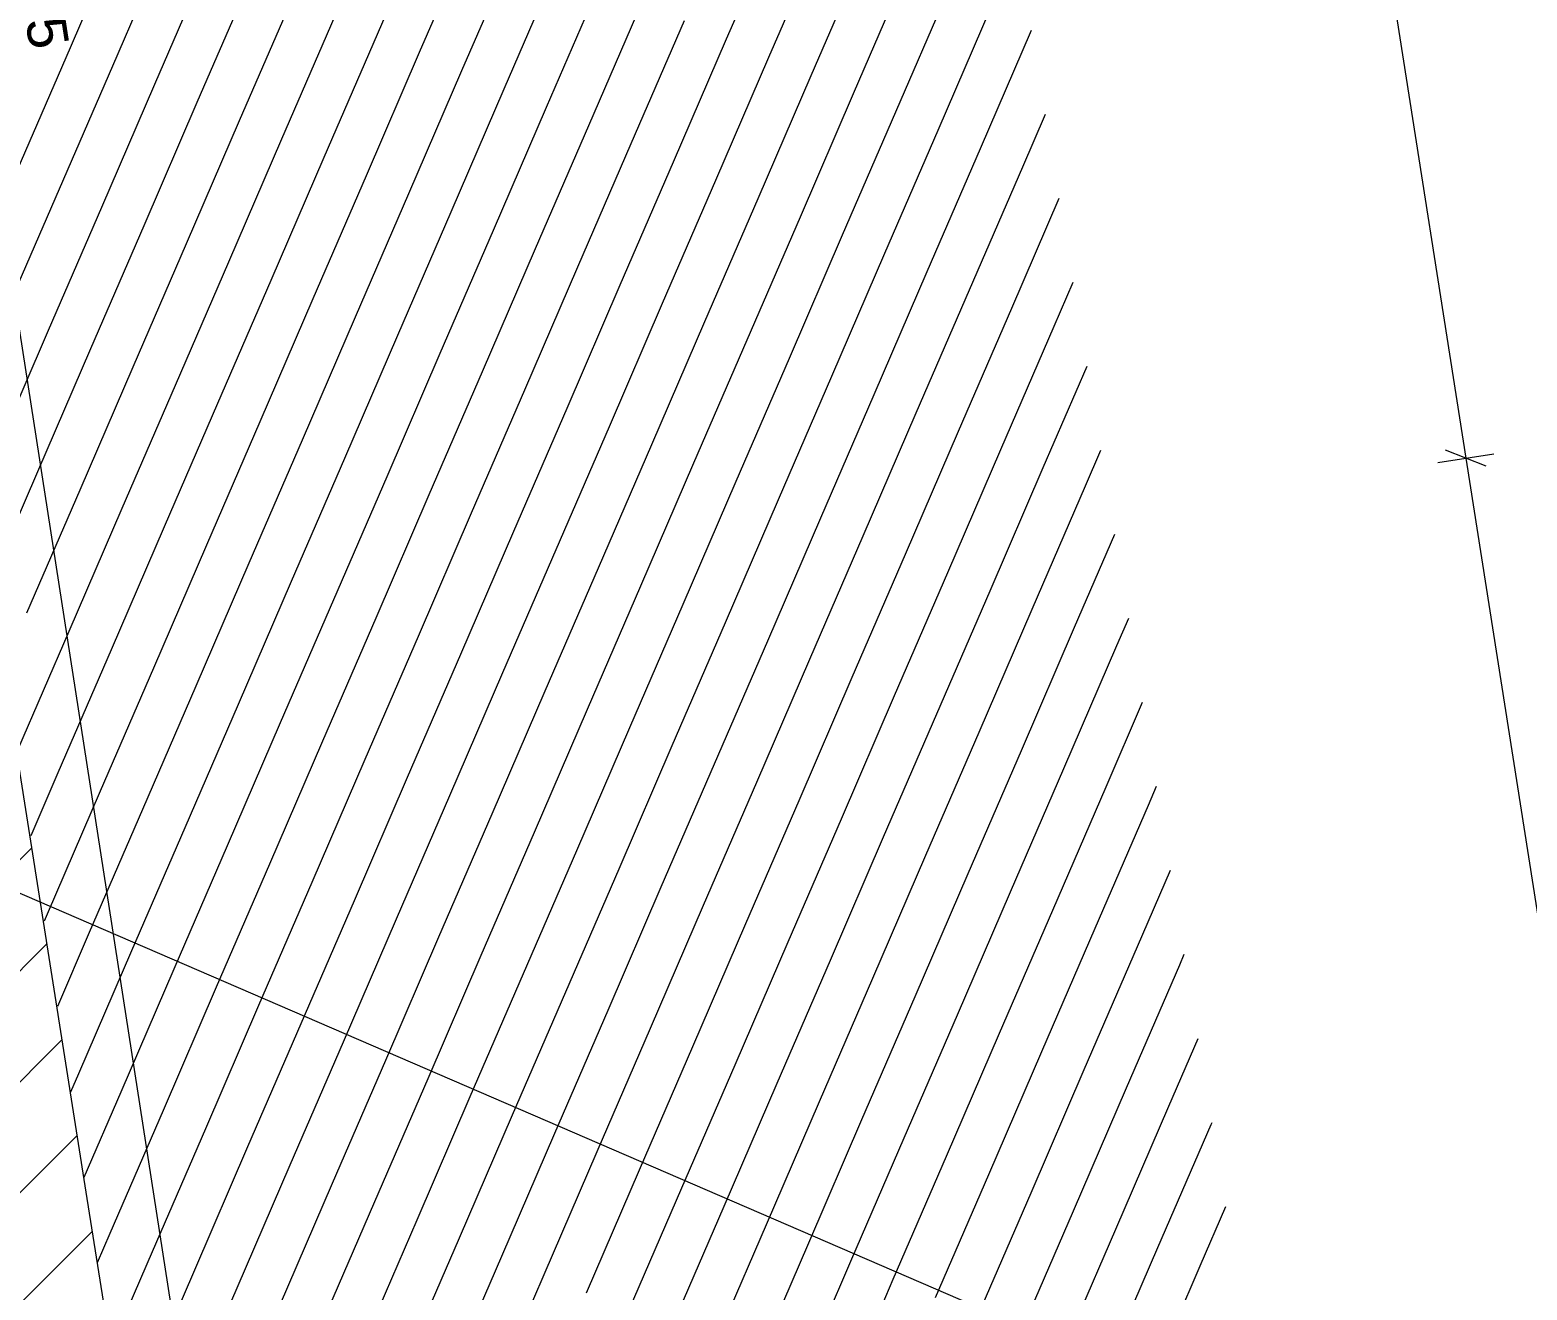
# Model space of a CAD drawing. Header units: millimetres. Extents: x 11801750 to 12566104, y 354831409 to 356234587.
# Drawn here: x 12555799 to 12558279, y 356218234 to 356220321 of the extents above; entities that cross this region are included whole.
import ezdxf
from ezdxf.enums import TextEntityAlignment as Align

# ---------------------------------------------------------------- set-up
doc = ezdxf.new("R2010")
doc.units = ezdxf.units.MM
doc.header["$MEASUREMENT"] = 0
doc.linetypes.add('Dot & Dashed', pattern=[6702.78, 3527.78, -1763.89, 0, -1411.11])
for name, color, linetype in [('New_010 Aussenwände', 7, 'Continuous'), ('New_110 Bemassungen Ausführung', 7, 'Continuous'), ('New_290 Raster _ Achsen', 7, 'Continuous')]:
    doc.layers.add(name, color=color, linetype=linetype)
for name, color, linetype, lineweight in [('New_010 Aussenwände_Pen_No__1', 7, 'Continuous', 13), ('New_010 Aussenwände_Pen_No__96', 8, 'Continuous', 13), ('New_110 Bemassungen Ausführung_Pen_No__1', 7, 'Continuous', 13), ('New_255 Plangrafiken_Pen_No__39', 8, 'Continuous', 13), ('New_290 Raster _ Achsen_Pen_No__108', 7, 'Continuous', 13)]:
    doc.layers.add(name, color=color, linetype=linetype, lineweight=lineweight)
doc.styles.add('GENERATED_STYLE_1', font='arial.ttf')
doc.dimstyles.new('GENERATED_STYLE__1', dxfattribs={"dimtxt": 125, "dimasz": 47.5, "dimexe": 0.18, "dimexo": 2, "dimgap": 0, "dimtad": 1, "dimlfac": 0.001, "dimzin": 0, "dimdsep": 46, "dimtxsty": 'GENERATED_STYLE_1', "dimblk": 'ARROWHEAD_2', "dimblk1": 'ARROWHEAD_2', "dimblk2": 'ARROWHEAD_2', "dimcen": 0.09, "dimclrd": 7, "dimclre": 7, "dimclrt": 7, "dimadec": 0, "dimazin": 0, "dimtfac": 1, "dimtdec": 4, "dimtmove": 0, "dimatfit": 3, "dimfxl": 1, "dimtolj": 1, "dimtzin": 0, "dimarcsym": 0})
doc.dimstyles.new('GENERATED_STYLE__2', dxfattribs={"dimtxt": 100, "dimasz": 47.5, "dimexe": 0.18, "dimexo": 2, "dimgap": 0, "dimtad": 1, "dimlfac": 0.001, "dimzin": 0, "dimdsep": 46, "dimtxsty": 'GENERATED_STYLE_1', "dimblk": 'ARROWHEAD_2', "dimblk1": 'ARROWHEAD_2', "dimblk2": 'ARROWHEAD_2', "dimcen": 0.09, "dimclrd": 7, "dimclre": 7, "dimclrt": 7, "dimadec": 0, "dimazin": 0, "dimtfac": 1, "dimtdec": 4, "dimtmove": 0, "dimatfit": 3, "dimfxl": 1, "dimtolj": 1, "dimtzin": 0, "dimarcsym": 0})

# ---------------------------------------------------------------- blocks, each defined once
blk = doc.blocks.new('*X19', base_point=(12240439.2, 356160438.4))
at = {"layer": 'New_255 Plangrafiken_Pen_No__39', "color": 8, "linetype": 'Continuous', "lineweight": 13}
for p, q in [((12556462.4, 356220518.1), (12556374.3, 356220314.1)), ((12556462.4, 356220518.1), (12556374.3, 356220314.1)), ((12555954, 356220495.7), (12555865.9, 356220291.8)), ((12555954, 356220495.7), (12555865.9, 356220291.8)), ((12557040.9, 356220510.1), (12556952.8, 356220306.2)), ((12557040.9, 356220510.1), (12556952.8, 356220306.2)), ((12556532.5, 356220487.8), (12556444.4, 356220283.9)), ((12556532.5, 356220487.8), (12556444.4, 356220283.9)), ((12557110.9, 356220479.9), (12557022.9, 356220276)), ((12557110.9, 356220479.9), (12557022.9, 356220276)), ((12556024.1, 356220465.5), (12555936, 356220261.6)), ((12556024.1, 356220465.5), (12555936, 356220261.6)), ((12556602.5, 356220457.5), (12556514.4, 356220253.6)), ((12556602.5, 356220457.5), (12556514.4, 356220253.6)), ((12557181, 356220449.6), (12557092.9, 356220245.7)), ((12557181, 356220449.6), (12557092.9, 356220245.7)), ((12556094.1, 356220435.2), (12556006, 356220231.3)), ((12556094.1, 356220435.2), (12556006, 356220231.3)), ((12556672.6, 356220427.3), (12556584.5, 356220223.4)), ((12556672.6, 356220427.3), (12556584.5, 356220223.4)), ((12557251.1, 356220419.3), (12557163, 356220215.4)), ((12557251.1, 356220419.3), (12557163, 356220215.4)), ((12556164.2, 356220404.9), (12556076.1, 356220201)), ((12556164.2, 356220404.9), (12556076.1, 356220201)), ((12556742.6, 356220397), (12556654.6, 356220193.1)), ((12556742.6, 356220397), (12556654.6, 356220193.1)), ((12556234.2, 356220374.7), (12556146.1, 356220170.8)), ((12556234.2, 356220374.7), (12556146.1, 356220170.8)), ((12557321.1, 356220389.1), (12557233, 356220185.2)), ((12557321.1, 356220389.1), (12557233, 356220185.2)), ((12556304.3, 356220344.4), (12556216.2, 356220140.5)), ((12556304.3, 356220344.4), (12556216.2, 356220140.5)), ((12556812.7, 356220366.7), (12556724.6, 356220162.8)), ((12556812.7, 356220366.7), (12556724.6, 356220162.8)), ((12557391.2, 356220358.8), (12557303.1, 356220154.9)), ((12557391.2, 356220358.8), (12557303.1, 356220154.9)), ((12556882.8, 356220336.5), (12556794.7, 356220132.6)), ((12556882.8, 356220336.5), (12556794.7, 356220132.6)), ((12557457.8, 356220320.8), (12557373.1, 356220124.7)), ((12557457.8, 356220320.8), (12557373.1, 356220124.7)), ((12556374.3, 356220314.1), (12556286.3, 356220110.2)), ((12556374.3, 356220314.1), (12556286.3, 356220110.2)), ((12556952.8, 356220306.2), (12556864.7, 356220102.3)), ((12556952.8, 356220306.2), (12556864.7, 356220102.3)), ((12555865.9, 356220291.8), (12555777.8, 356220087.9)), ((12555865.9, 356220291.8), (12555777.8, 356220087.9)), ((12556444.4, 356220283.9), (12556356.3, 356220080)), ((12556444.4, 356220283.9), (12556356.3, 356220080)), ((12557022.9, 356220276), (12556934.8, 356220072.1)), ((12557022.9, 356220276), (12556934.8, 356220072.1)), ((12555936, 356220261.6), (12555847.9, 356220057.6)), ((12555936, 356220261.6), (12555847.9, 356220057.6)), ((12556514.4, 356220253.6), (12556426.4, 356220049.7)), ((12556514.4, 356220253.6), (12556426.4, 356220049.7)), ((12557092.9, 356220245.7), (12557004.8, 356220041.8)), ((12557092.9, 356220245.7), (12557004.8, 356220041.8)), ((12556006, 356220231.3), (12555917.9, 356220027.4)), ((12556006, 356220231.3), (12555917.9, 356220027.4)), ((12556584.5, 356220223.4), (12556496.4, 356220019.5)), ((12556584.5, 356220223.4), (12556496.4, 356220019.5)), ((12556076.1, 356220201), (12555988, 356219997.1)), ((12556076.1, 356220201), (12555988, 356219997.1)), ((12557163, 356220215.4), (12557074.9, 356220011.5)), ((12557163, 356220215.4), (12557074.9, 356220011.5)), ((12556146.1, 356220170.8), (12556058.1, 356219966.9)), ((12556146.1, 356220170.8), (12556058.1, 356219966.9)), ((12556654.6, 356220193.1), (12556566.5, 356219989.2)), ((12556654.6, 356220193.1), (12556566.5, 356219989.2)), ((12557233, 356220185.2), (12557144.9, 356219981.3)), ((12557233, 356220185.2), (12557144.9, 356219981.3)), ((12557480.8, 356220181.6), (12557443.2, 356220094.4)), ((12557480.8, 356220181.6), (12557443.2, 356220094.4)), ((12556724.6, 356220162.8), (12556636.5, 356219958.9)), ((12556724.6, 356220162.8), (12556636.5, 356219958.9)), ((12557303.1, 356220154.9), (12557215, 356219951)), ((12557303.1, 356220154.9), (12557215, 356219951)), ((12556216.2, 356220140.5), (12556128.1, 356219936.6)), ((12556216.2, 356220140.5), (12556128.1, 356219936.6)), ((12556794.7, 356220132.6), (12556706.6, 356219928.7)), ((12556794.7, 356220132.6), (12556706.6, 356219928.7)), ((12557373.1, 356220124.7), (12557285, 356219920.7)), ((12557373.1, 356220124.7), (12557285, 356219920.7)), ((12556286.3, 356220110.2), (12556198.2, 356219906.3)), ((12556286.3, 356220110.2), (12556198.2, 356219906.3)), ((12556864.7, 356220102.3), (12556776.6, 356219898.4)), ((12556864.7, 356220102.3), (12556776.6, 356219898.4)), ((12557443.2, 356220094.4), (12557355.1, 356219890.5)), ((12557443.2, 356220094.4), (12557355.1, 356219890.5)), ((12556356.3, 356220080), (12556268.2, 356219876.1)), ((12556356.3, 356220080), (12556268.2, 356219876.1)), ((12556934.8, 356220072.1), (12556846.7, 356219868.1)), ((12556934.8, 356220072.1), (12556846.7, 356219868.1)), ((12555847.9, 356220057.6), (12555759.8, 356219853.7)), ((12555847.9, 356220057.6), (12555759.8, 356219853.7)), ((12556426.4, 356220049.7), (12556338.3, 356219845.8)), ((12556426.4, 356220049.7), (12556338.3, 356219845.8)), ((12555917.9, 356220027.4), (12555829.9, 356219823.5)), ((12555917.9, 356220027.4), (12555829.9, 356219823.5)), ((12557004.8, 356220041.8), (12556916.7, 356219837.9)), ((12557004.8, 356220041.8), (12556916.7, 356219837.9)), ((12557503.8, 356220042.4), (12557425.2, 356219860.2)), ((12557503.8, 356220042.4), (12557425.2, 356219860.2)), ((12555988, 356219997.1), (12555899.9, 356219793.2)), ((12555988, 356219997.1), (12555899.9, 356219793.2)), ((12556496.4, 356220019.5), (12556408.3, 356219815.5)), ((12556496.4, 356220019.5), (12556408.3, 356219815.5)), ((12557074.9, 356220011.5), (12556986.8, 356219807.6)), ((12557074.9, 356220011.5), (12556986.8, 356219807.6)), ((12556566.5, 356219989.2), (12556478.4, 356219785.3)), ((12556566.5, 356219989.2), (12556478.4, 356219785.3)), ((12557144.9, 356219981.3), (12557056.9, 356219777.4)), ((12557144.9, 356219981.3), (12557056.9, 356219777.4)), ((12556058.1, 356219966.9), (12555970, 356219762.9)), ((12556058.1, 356219966.9), (12555970, 356219762.9)), ((12556636.5, 356219958.9), (12556548.4, 356219755)), ((12556636.5, 356219958.9), (12556548.4, 356219755)), ((12557215, 356219951), (12557126.9, 356219747.1)), ((12557215, 356219951), (12557126.9, 356219747.1)), ((12556128.1, 356219936.6), (12556040, 356219732.7)), ((12556128.1, 356219936.6), (12556040, 356219732.7)), ((12556706.6, 356219928.7), (12556618.5, 356219724.8)), ((12556706.6, 356219928.7), (12556618.5, 356219724.8)), ((12556198.2, 356219906.3), (12556110.1, 356219702.4)), ((12556198.2, 356219906.3), (12556110.1, 356219702.4)), ((12556776.6, 356219898.4), (12556688.5, 356219694.5)), ((12556776.6, 356219898.4), (12556688.5, 356219694.5)), ((12557285, 356219920.7), (12557197, 356219716.8)), ((12557285, 356219920.7), (12557197, 356219716.8)), ((12557526.8, 356219903.2), (12557495.2, 356219830)), ((12557526.8, 356219903.2), (12557495.2, 356219830)), ((12556268.2, 356219876.1), (12556180.1, 356219672.2)), ((12556268.2, 356219876.1), (12556180.1, 356219672.2)), ((12557355.1, 356219890.5), (12557267, 356219686.6)), ((12557355.1, 356219890.5), (12557267, 356219686.6)), ((12556846.7, 356219868.1), (12556758.6, 356219664.2)), ((12556846.7, 356219868.1), (12556758.6, 356219664.2)), ((12557425.2, 356219860.2), (12557337.1, 356219656.3)), ((12557425.2, 356219860.2), (12557337.1, 356219656.3)), ((12555829.9, 356219823.5), (12555741.8, 356219619.6)), ((12555829.9, 356219823.5), (12555741.8, 356219619.6)), ((12556338.3, 356219845.8), (12556250.2, 356219641.9)), ((12556338.3, 356219845.8), (12556250.2, 356219641.9)), ((12556916.7, 356219837.9), (12556828.7, 356219634)), ((12556916.7, 356219837.9), (12556828.7, 356219634)), ((12557495.2, 356219830), (12557407.1, 356219626)), ((12557495.2, 356219830), (12557407.1, 356219626)), ((12556408.3, 356219815.5), (12556320.2, 356219611.6)), ((12556408.3, 356219815.5), (12556320.2, 356219611.6)), ((12556986.8, 356219807.6), (12556898.7, 356219603.7)), ((12556986.8, 356219807.6), (12556898.7, 356219603.7)), ((12555899.9, 356219793.2), (12555811.8, 356219589.3)), ((12555899.9, 356219793.2), (12555811.8, 356219589.3)), ((12556478.4, 356219785.3), (12556390.3, 356219581.4)), ((12556478.4, 356219785.3), (12556390.3, 356219581.4)), ((12557056.9, 356219777.4), (12556968.8, 356219573.4)), ((12557056.9, 356219777.4), (12556968.8, 356219573.4)), ((12555970, 356219762.9), (12555881.9, 356219559)), ((12555970, 356219762.9), (12555881.9, 356219559)), ((12556548.4, 356219755), (12556460.4, 356219551.1)), ((12556548.4, 356219755), (12556460.4, 356219551.1)), ((12557549.8, 356219764), (12557477.2, 356219595.8)), ((12557549.8, 356219764), (12557477.2, 356219595.8)), ((12556040, 356219732.7), (12555951.9, 356219528.8)), ((12556040, 356219732.7), (12555951.9, 356219528.8)), ((12556618.5, 356219724.8), (12556530.4, 356219520.8)), ((12556618.5, 356219724.8), (12556530.4, 356219520.8)), ((12557126.9, 356219747.1), (12557038.8, 356219543.2)), ((12557126.9, 356219747.1), (12557038.8, 356219543.2)), ((12556110.1, 356219702.4), (12556022, 356219498.5)), ((12556110.1, 356219702.4), (12556022, 356219498.5)), ((12557197, 356219716.8), (12557108.9, 356219512.9)), ((12557197, 356219716.8), (12557108.9, 356219512.9)), ((12556688.5, 356219694.5), (12556600.5, 356219490.6)), ((12556688.5, 356219694.5), (12556600.5, 356219490.6)), ((12557267, 356219686.6), (12557178.9, 356219482.7)), ((12557267, 356219686.6), (12557178.9, 356219482.7)), ((12556180.1, 356219672.2), (12556092, 356219468.2)), ((12556180.1, 356219672.2), (12556092, 356219468.2)), ((12556758.6, 356219664.2), (12556670.5, 356219460.3)), ((12556758.6, 356219664.2), (12556670.5, 356219460.3)), ((12557337.1, 356219656.3), (12557249, 356219452.4)), ((12557337.1, 356219656.3), (12557249, 356219452.4)), ((12556250.2, 356219641.9), (12556162.1, 356219438)), ((12556250.2, 356219641.9), (12556162.1, 356219438)), ((12556828.7, 356219634), (12556740.6, 356219430.1)), ((12556828.7, 356219634), (12556740.6, 356219430.1)), ((12557407.1, 356219626), (12557319, 356219422.1)), ((12557407.1, 356219626), (12557319, 356219422.1)), ((12557572.8, 356219624.8), (12557547.2, 356219565.5)), ((12557572.8, 356219624.8), (12557547.2, 356219565.5)), ((12556320.2, 356219611.6), (12556232.2, 356219407.7)), ((12556320.2, 356219611.6), (12556232.2, 356219407.7)), ((12556898.7, 356219603.7), (12556810.6, 356219399.8)), ((12556898.7, 356219603.7), (12556810.6, 356219399.8)), ((12555811.8, 356219589.3), (12555735, 356219411.4)), ((12555811.8, 356219589.3), (12555735, 356219411.4)), ((12556390.3, 356219581.4), (12556302.2, 356219377.5)), ((12556390.3, 356219581.4), (12556302.2, 356219377.5)), ((12557477.2, 356219595.8), (12557389.1, 356219391.9)), ((12557477.2, 356219595.8), (12557389.1, 356219391.9)), ((12555881.9, 356219559), (12555793.8, 356219355.1)), ((12555881.9, 356219559), (12555793.8, 356219355.1)), ((12556460.4, 356219551.1), (12556372.3, 356219347.2)), ((12556460.4, 356219551.1), (12556372.3, 356219347.2)), ((12556968.8, 356219573.4), (12556880.7, 356219369.5)), ((12556968.8, 356219573.4), (12556880.7, 356219369.5)), ((12557547.2, 356219565.5), (12557459.1, 356219361.6)), ((12557547.2, 356219565.5), (12557459.1, 356219361.6)), ((12555951.9, 356219528.8), (12555863.9, 356219324.9)), ((12555951.9, 356219528.8), (12555863.9, 356219324.9)), ((12557038.8, 356219543.2), (12556950.7, 356219339.3)), ((12557038.8, 356219543.2), (12556950.7, 356219339.3)), ((12556530.4, 356219520.8), (12556442.3, 356219316.9)), ((12556530.4, 356219520.8), (12556442.3, 356219316.9)), ((12557108.9, 356219512.9), (12557020.8, 356219309)), ((12557108.9, 356219512.9), (12557020.8, 356219309)), ((12556022, 356219498.5), (12555933.9, 356219294.6)), ((12556022, 356219498.5), (12555933.9, 356219294.6)), ((12556600.5, 356219490.6), (12556512.4, 356219286.7)), ((12556600.5, 356219490.6), (12556512.4, 356219286.7)), ((12557178.9, 356219482.7), (12557090.8, 356219278.7)), ((12557178.9, 356219482.7), (12557090.8, 356219278.7)), ((12557595.8, 356219485.6), (12557529.2, 356219331.3)), ((12557595.8, 356219485.6), (12557529.2, 356219331.3)), ((12556092, 356219468.2), (12556004, 356219264.3)), ((12556092, 356219468.2), (12556004, 356219264.3)), ((12556670.5, 356219460.3), (12556582.4, 356219256.4)), ((12556670.5, 356219460.3), (12556582.4, 356219256.4)), ((12557249, 356219452.4), (12557160.9, 356219248.5)), ((12557249, 356219452.4), (12557160.9, 356219248.5)), ((12556162.1, 356219438), (12556074, 356219234.1)), ((12556162.1, 356219438), (12556074, 356219234.1)), ((12556740.6, 356219430.1), (12556652.5, 356219226.1)), ((12556740.6, 356219430.1), (12556652.5, 356219226.1)), ((12556232.2, 356219407.7), (12556144.1, 356219203.8)), ((12556232.2, 356219407.7), (12556144.1, 356219203.8)), ((12557319, 356219422.1), (12557230.9, 356219218.2)), ((12557319, 356219422.1), (12557230.9, 356219218.2)), ((12556302.2, 356219377.5), (12556214.1, 356219173.5)), ((12556302.2, 356219377.5), (12556214.1, 356219173.5)), ((12556810.6, 356219399.8), (12556722.5, 356219195.9)), ((12556810.6, 356219399.8), (12556722.5, 356219195.9)), ((12557389.1, 356219391.9), (12557301, 356219188)), ((12557389.1, 356219391.9), (12557301, 356219188)), ((12556880.7, 356219369.5), (12556792.6, 356219165.6)), ((12556880.7, 356219369.5), (12556792.6, 356219165.6)), ((12557459.1, 356219361.6), (12557371.1, 356219157.7)), ((12557459.1, 356219361.6), (12557371.1, 356219157.7)), ((12556372.3, 356219347.2), (12556284.2, 356219143.3)), ((12556372.3, 356219347.2), (12556284.2, 356219143.3)), ((12556950.7, 356219339.3), (12556862.6, 356219135.4)), ((12556950.7, 356219339.3), (12556862.6, 356219135.4)), ((12557529.2, 356219331.3), (12557441.1, 356219127.4)), ((12557529.2, 356219331.3), (12557441.1, 356219127.4)), ((12557618.8, 356219346.4), (12557599.3, 356219301.1)), ((12557618.8, 356219346.4), (12557599.3, 356219301.1)), ((12555863.9, 356219324.9), (12555778.9, 356219128.3)), ((12555863.9, 356219324.9), (12555778.9, 356219128.3)), ((12556442.3, 356219316.9), (12556354.2, 356219113)), ((12556442.3, 356219316.9), (12556354.2, 356219113)), ((12557020.8, 356219309), (12556932.7, 356219105.1)), ((12557020.8, 356219309), (12556932.7, 356219105.1)), ((12557599.3, 356219301.1), (12557511.2, 356219097.2)), ((12557599.3, 356219301.1), (12557511.2, 356219097.2)), ((12555933.9, 356219294.6), (12555845.8, 356219090.7)), ((12555933.9, 356219294.6), (12555845.8, 356219090.7)), ((12556512.4, 356219286.7), (12556424.3, 356219082.8)), ((12556512.4, 356219286.7), (12556424.3, 356219082.8)), ((12557090.8, 356219278.7), (12557002.8, 356219074.8)), ((12557090.8, 356219278.7), (12557002.8, 356219074.8)), ((12556004, 356219264.3), (12555915.9, 356219060.4)), ((12556004, 356219264.3), (12555915.9, 356219060.4)), ((12556582.4, 356219256.4), (12556494.3, 356219052.5)), ((12556582.4, 356219256.4), (12556494.3, 356219052.5)), ((12556074, 356219234.1), (12555985.9, 356219030.2)), ((12556074, 356219234.1), (12555985.9, 356219030.2)), ((12557160.9, 356219248.5), (12557072.8, 356219044.6)), ((12557160.9, 356219248.5), (12557072.8, 356219044.6)), ((12556144.1, 356219203.8), (12556056, 356218999.9)), ((12556144.1, 356219203.8), (12556056, 356218999.9)), ((12556652.5, 356219226.1), (12556564.4, 356219022.2)), ((12556652.5, 356219226.1), (12556564.4, 356219022.2)), ((12557230.9, 356219218.2), (12557142.9, 356219014.3)), ((12557230.9, 356219218.2), (12557142.9, 356219014.3)), ((12557641.8, 356219207.2), (12557581.2, 356219066.9)), ((12557641.8, 356219207.2), (12557581.2, 356219066.9)), ((12556722.5, 356219195.9), (12556634.5, 356218992)), ((12556722.5, 356219195.9), (12556634.5, 356218992)), ((12557301, 356219188), (12557212.9, 356218984)), ((12557301, 356219188), (12557212.9, 356218984)), ((12556214.1, 356219173.5), (12556126, 356218969.6)), ((12556214.1, 356219173.5), (12556126, 356218969.6)), ((12556792.6, 356219165.6), (12556704.5, 356218961.7)), ((12556792.6, 356219165.6), (12556704.5, 356218961.7)), ((12557371.1, 356219157.7), (12557283, 356218953.8)), ((12557371.1, 356219157.7), (12557283, 356218953.8)), ((12556284.2, 356219143.3), (12556196.1, 356218939.4)), ((12556284.2, 356219143.3), (12556196.1, 356218939.4)), ((12556862.6, 356219135.4), (12556774.6, 356218931.4)), ((12556862.6, 356219135.4), (12556774.6, 356218931.4)), ((12557441.1, 356219127.4), (12557353, 356218923.5)), ((12557441.1, 356219127.4), (12557353, 356218923.5)), ((12556354.2, 356219113), (12556266.1, 356218909.1)), ((12556354.2, 356219113), (12556266.1, 356218909.1)), ((12556932.7, 356219105.1), (12556844.6, 356218901.2)), ((12556932.7, 356219105.1), (12556844.6, 356218901.2)), ((12555845.8, 356219090.7), (12555800.9, 356218986.7)), ((12555845.8, 356219090.7), (12555800.9, 356218986.7)), ((12556424.3, 356219082.8), (12556336.2, 356218878.8)), ((12556424.3, 356219082.8), (12556336.2, 356218878.8)), ((12557511.2, 356219097.2), (12557423.1, 356218893.3)), ((12557511.2, 356219097.2), (12557423.1, 356218893.3)), ((12555915.9, 356219060.4), (12555827.8, 356218856.5)), ((12555915.9, 356219060.4), (12555827.8, 356218856.5)), ((12557002.8, 356219074.8), (12556914.7, 356218870.9)), ((12557002.8, 356219074.8), (12556914.7, 356218870.9)), ((12557581.2, 356219066.9), (12557493.1, 356218863)), ((12557581.2, 356219066.9), (12557493.1, 356218863)), ((12557664.8, 356219068), (12557651.3, 356219036.6)), ((12557664.8, 356219068), (12557651.3, 356219036.6)), ((12555985.9, 356219030.2), (12555897.8, 356218826.2)), ((12555985.9, 356219030.2), (12555897.8, 356218826.2)), ((12556494.3, 356219052.5), (12556406.3, 356218848.6)), ((12556494.3, 356219052.5), (12556406.3, 356218848.6)), ((12557072.8, 356219044.6), (12556984.7, 356218840.7)), ((12557072.8, 356219044.6), (12556984.7, 356218840.7)), ((12557651.3, 356219036.6), (12557563.2, 356218832.7)), ((12557651.3, 356219036.6), (12557563.2, 356218832.7)), ((12556564.4, 356219022.2), (12556476.3, 356218818.3)), ((12556564.4, 356219022.2), (12556476.3, 356218818.3)), ((12557142.9, 356219014.3), (12557054.8, 356218810.4)), ((12557142.9, 356219014.3), (12557054.8, 356218810.4)), ((12556056, 356218999.9), (12555967.9, 356218796)), ((12556056, 356218999.9), (12555967.9, 356218796)), ((12556634.5, 356218992), (12556546.4, 356218788.1)), ((12556634.5, 356218992), (12556546.4, 356218788.1)), ((12557212.9, 356218984), (12557124.8, 356218780.1)), ((12557212.9, 356218984), (12557124.8, 356218780.1)), ((12556126, 356218969.6), (12556038, 356218765.7)), ((12556126, 356218969.6), (12556038, 356218765.7)), ((12556704.5, 356218961.7), (12556616.4, 356218757.8)), ((12556704.5, 356218961.7), (12556616.4, 356218757.8)), ((12557283, 356218953.8), (12557194.9, 356218749.9)), ((12557283, 356218953.8), (12557194.9, 356218749.9)), ((12556196.1, 356218939.4), (12556108, 356218735.5)), ((12556196.1, 356218939.4), (12556108, 356218735.5)), ((12556774.6, 356218931.4), (12556686.5, 356218727.5)), ((12556774.6, 356218931.4), (12556686.5, 356218727.5)), ((12556266.1, 356218909.1), (12556178.1, 356218705.2)), ((12556266.1, 356218909.1), (12556178.1, 356218705.2)), ((12557353, 356218923.5), (12557264.9, 356218719.6)), ((12557353, 356218923.5), (12557264.9, 356218719.6)), ((12557687.8, 356218928.8), (12557633.2, 356218802.5)), ((12557687.8, 356218928.8), (12557633.2, 356218802.5)), ((12556844.6, 356218901.2), (12556756.5, 356218697.3)), ((12556844.6, 356218901.2), (12556756.5, 356218697.3)), ((12557423.1, 356218893.3), (12557335, 356218689.3)), ((12557423.1, 356218893.3), (12557335, 356218689.3)), ((12555827.8, 356218856.5), (12555822.9, 356218845.1)), ((12555827.8, 356218856.5), (12555822.9, 356218845.1)), ((12556336.2, 356218878.8), (12556248.1, 356218674.9)), ((12556336.2, 356218878.8), (12556248.1, 356218674.9)), ((12556914.7, 356218870.9), (12556826.6, 356218667)), ((12556914.7, 356218870.9), (12556826.6, 356218667)), ((12557493.1, 356218863), (12557405, 356218659.1)), ((12557493.1, 356218863), (12557405, 356218659.1)), ((12556406.3, 356218848.6), (12556318.2, 356218644.7)), ((12556406.3, 356218848.6), (12556318.2, 356218644.7)), ((12556984.7, 356218840.7), (12556896.6, 356218636.7)), ((12556984.7, 356218840.7), (12556896.6, 356218636.7)), ((12557563.2, 356218832.7), (12557475.1, 356218628.8)), ((12557563.2, 356218832.7), (12557475.1, 356218628.8)), ((12555897.8, 356218826.2), (12555844.9, 356218703.6)), ((12555897.8, 356218826.2), (12555844.9, 356218703.6)), ((12556476.3, 356218818.3), (12556388.2, 356218614.4)), ((12556476.3, 356218818.3), (12556388.2, 356218614.4)), ((12557054.8, 356218810.4), (12556966.7, 356218606.5)), ((12557054.8, 356218810.4), (12556966.7, 356218606.5)), ((12555967.9, 356218796), (12555879.8, 356218592.1)), ((12555967.9, 356218796), (12555879.8, 356218592.1)), ((12556546.4, 356218788.1), (12556458.3, 356218584.1)), ((12556546.4, 356218788.1), (12556458.3, 356218584.1)), ((12557633.2, 356218802.5), (12557545.2, 356218598.6)), ((12557633.2, 356218802.5), (12557545.2, 356218598.6)), ((12557710.8, 356218789.6), (12557703.3, 356218772.2)), ((12557710.8, 356218789.6), (12557703.3, 356218772.2)), ((12556038, 356218765.7), (12555949.9, 356218561.8)), ((12556038, 356218765.7), (12555949.9, 356218561.8)), ((12556616.4, 356218757.8), (12556528.3, 356218553.9)), ((12556616.4, 356218757.8), (12556528.3, 356218553.9)), ((12557124.8, 356218780.1), (12557036.7, 356218576.2)), ((12557124.8, 356218780.1), (12557036.7, 356218576.2)), ((12557703.3, 356218772.2), (12557615.2, 356218568.3)), ((12557703.3, 356218772.2), (12557615.2, 356218568.3)), ((12556108, 356218735.5), (12556019.9, 356218531.6)), ((12556108, 356218735.5), (12556019.9, 356218531.6)), ((12557194.9, 356218749.9), (12557106.8, 356218546)), ((12557194.9, 356218749.9), (12557106.8, 356218546)), ((12556686.5, 356218727.5), (12556598.4, 356218523.6)), ((12556686.5, 356218727.5), (12556598.4, 356218523.6)), ((12557264.9, 356218719.6), (12557176.9, 356218515.7)), ((12557264.9, 356218719.6), (12557176.9, 356218515.7)), ((12556178.1, 356218705.2), (12556090, 356218501.3)), ((12556178.1, 356218705.2), (12556090, 356218501.3)), ((12556756.5, 356218697.3), (12556668.4, 356218493.4)), ((12556756.5, 356218697.3), (12556668.4, 356218493.4)), ((12557335, 356218689.3), (12557246.9, 356218485.4)), ((12557335, 356218689.3), (12557246.9, 356218485.4)), ((12556248.1, 356218674.9), (12556160, 356218471)), ((12556248.1, 356218674.9), (12556160, 356218471)), ((12556826.6, 356218667), (12556738.5, 356218463.1)), ((12556826.6, 356218667), (12556738.5, 356218463.1)), ((12557405, 356218659.1), (12557317, 356218455.2)), ((12557405, 356218659.1), (12557317, 356218455.2)), ((12556318.2, 356218644.7), (12556230.1, 356218440.8)), ((12556318.2, 356218644.7), (12556230.1, 356218440.8)), ((12556896.6, 356218636.7), (12556808.6, 356218432.8)), ((12556896.6, 356218636.7), (12556808.6, 356218432.8)), ((12557733.8, 356218650.4), (12557685.3, 356218538)), ((12557733.8, 356218650.4), (12557685.3, 356218538)), ((12556388.2, 356218614.4), (12556300.1, 356218410.5)), ((12556388.2, 356218614.4), (12556300.1, 356218410.5)), ((12557475.1, 356218628.8), (12557387, 356218424.9)), ((12557475.1, 356218628.8), (12557387, 356218424.9)), ((12555879.8, 356218592.1), (12555866.8, 356218562)), ((12555879.8, 356218592.1), (12555866.8, 356218562)), ((12556458.3, 356218584.1), (12556370.2, 356218380.2)), ((12556458.3, 356218584.1), (12556370.2, 356218380.2)), ((12556966.7, 356218606.5), (12556878.6, 356218402.6)), ((12556966.7, 356218606.5), (12556878.6, 356218402.6)), ((12557545.2, 356218598.6), (12557457.1, 356218394.7)), ((12557545.2, 356218598.6), (12557457.1, 356218394.7)), ((12555949.9, 356218561.8), (12555888.8, 356218420.4)), ((12555949.9, 356218561.8), (12555888.8, 356218420.4)), ((12557036.7, 356218576.2), (12556948.7, 356218372.3)), ((12557036.7, 356218576.2), (12556948.7, 356218372.3)), ((12557615.2, 356218568.3), (12557527.1, 356218364.4)), ((12557615.2, 356218568.3), (12557527.1, 356218364.4)), ((12556528.3, 356218553.9), (12556440.2, 356218350)), ((12556528.3, 356218553.9), (12556440.2, 356218350)), ((12557106.8, 356218546), (12557018.7, 356218342.1)), ((12557106.8, 356218546), (12557018.7, 356218342.1)), ((12557685.3, 356218538), (12557597.2, 356218334.1)), ((12557685.3, 356218538), (12557597.2, 356218334.1)), ((12556019.9, 356218531.6), (12555931.8, 356218327.6)), ((12556019.9, 356218531.6), (12555931.8, 356218327.6)), ((12556598.4, 356218523.6), (12556510.3, 356218319.7)), ((12556598.4, 356218523.6), (12556510.3, 356218319.7)), ((12557176.9, 356218515.7), (12557088.8, 356218311.8)), ((12557176.9, 356218515.7), (12557088.8, 356218311.8)), ((12557755.3, 356218507.8), (12557667.2, 356218303.9)), ((12557755.3, 356218507.8), (12557667.2, 356218303.9)), ((12557756.8, 356218511.2), (12557755.3, 356218507.8)), ((12557756.8, 356218511.2), (12557755.3, 356218507.8)), ((12556090, 356218501.3), (12556001.9, 356218297.4)), ((12556090, 356218501.3), (12556001.9, 356218297.4)), ((12556668.4, 356218493.4), (12556580.4, 356218289.5)), ((12556668.4, 356218493.4), (12556580.4, 356218289.5)), ((12557246.9, 356218485.4), (12557158.8, 356218281.5)), ((12557246.9, 356218485.4), (12557158.8, 356218281.5)), ((12556160, 356218471), (12556071.9, 356218267.1)), ((12556160, 356218471), (12556071.9, 356218267.1)), ((12556738.5, 356218463.1), (12556650.4, 356218259.2)), ((12556738.5, 356218463.1), (12556650.4, 356218259.2)), ((12556230.1, 356218440.8), (12556142, 356218236.9)), ((12556230.1, 356218440.8), (12556142, 356218236.9)), ((12557317, 356218455.2), (12557228.9, 356218251.3)), ((12557317, 356218455.2), (12557228.9, 356218251.3)), ((12556300.1, 356218410.5), (12556212.1, 356218206.6)), ((12556300.1, 356218410.5), (12556212.1, 356218206.6)), ((12556808.6, 356218432.8), (12556720.5, 356218228.9)), ((12556808.6, 356218432.8), (12556720.5, 356218228.9)), ((12557387, 356218424.9), (12557298.9, 356218221)), ((12557387, 356218424.9), (12557298.9, 356218221)), ((12556878.6, 356218402.6), (12556790.5, 356218198.7)), ((12556878.6, 356218402.6), (12556790.5, 356218198.7)), ((12557457.1, 356218394.7), (12557369, 356218190.7)), ((12557457.1, 356218394.7), (12557369, 356218190.7)), ((12556370.2, 356218380.2), (12556282.1, 356218176.3)), ((12556370.2, 356218380.2), (12556282.1, 356218176.3)), ((12556948.7, 356218372.3), (12556860.6, 356218168.4)), ((12556948.7, 356218372.3), (12556860.6, 356218168.4)), ((12557527.1, 356218364.4), (12557439, 356218160.5)), ((12557527.1, 356218364.4), (12557439, 356218160.5)), ((12557779.8, 356218372), (12557737.3, 356218273.6)), ((12557779.8, 356218372), (12557737.3, 356218273.6)), ((12556440.2, 356218350), (12556352.2, 356218146.1)), ((12556440.2, 356218350), (12556352.2, 356218146.1)), ((12557018.7, 356218342.1), (12556930.6, 356218138.1)), ((12557018.7, 356218342.1), (12556930.6, 356218138.1)), ((12557597.2, 356218334.1), (12557509.1, 356218130.2)), ((12557597.2, 356218334.1), (12557509.1, 356218130.2)), ((12555931.8, 356218327.6), (12555910.8, 356218278.9)), ((12555931.8, 356218327.6), (12555910.8, 356218278.9)), ((12556510.3, 356218319.7), (12556422.2, 356218115.8)), ((12556510.3, 356218319.7), (12556422.2, 356218115.8)), ((12557088.8, 356218311.8), (12557000.7, 356218107.9)), ((12557088.8, 356218311.8), (12557000.7, 356218107.9)), ((12556001.9, 356218297.4), (12555932.7, 356218137.3)), ((12556001.9, 356218297.4), (12555932.7, 356218137.3)), ((12556580.4, 356218289.5), (12556492.3, 356218085.5)), ((12556580.4, 356218289.5), (12556492.3, 356218085.5)), ((12557667.2, 356218303.9), (12557579.1, 356218100)), ((12557667.2, 356218303.9), (12557579.1, 356218100)), ((12556071.9, 356218267.1), (12555983.9, 356218063.2)), ((12556071.9, 356218267.1), (12555983.9, 356218063.2)), ((12557158.8, 356218281.5), (12557070.7, 356218077.6)), ((12557158.8, 356218281.5), (12557070.7, 356218077.6)), ((12557737.3, 356218273.6), (12557649.2, 356218069.7)), ((12557737.3, 356218273.6), (12557649.2, 356218069.7)), ((12556142, 356218236.9), (12556053.9, 356218032.9)), ((12556142, 356218236.9), (12556053.9, 356218032.9)), ((12556650.4, 356218259.2), (12556562.3, 356218055.3)), ((12556650.4, 356218259.2), (12556562.3, 356218055.3)), ((12557228.9, 356218251.3), (12557140.8, 356218047.4)), ((12557228.9, 356218251.3), (12557140.8, 356218047.4))]:
    blk.add_line(p, q, dxfattribs=at)
blk = doc.blocks.new('Fill_1', base_point=(12240439.2, 356160438.4))
at = {"layer": 'New_255 Plangrafiken_Pen_No__39', "color": 8, "linetype": 'Continuous', "lineweight": 13}
blk.add_blockref('*X19', (12240439.2, 356160438.4), dxfattribs=at)
blk = doc.blocks.new('Wall_35', base_point=(12557236, 356206806.1))
at = {"layer": 'New_010 Aussenwände_Pen_No__96', "linetype": 'Continuous', "lineweight": 13}
h = blk.add_hatch(dxfattribs=at)
h.set_pattern_fill('COMMON_BRICK', color=8, style=0, pattern_type=2)
h.set_pattern_definition([(45, (12240439.16, 356160438.36), (-91.92388, 91.92388), [])])
h.paths.add_polyline_path([(12555760.4, 356219233), (12555315.7, 356219163.9), (12555585.6, 356217427), (12555787.2, 356216129.8), (12555893.8, 356215443.6), (12555960.3, 356215015.8), (12556070, 356214309.9), (12556258.7, 356213095.6), (12556404.2, 356212121.8), (12556633.5, 356210656.6), (12556847.5, 356209288.7), (12556902.4, 356208938.2), (12557236, 356206806.1), (12557345.7, 356206105.1), (12557732.7, 356205938), (12557801.6, 356206097.5), (12556870.8, 356212290.3), (12556543.8, 356214389.8), (12556381.6, 356215380), (12556288.1, 356215946.2), (12556216.2, 356216381.2), (12556127, 356216921.3), (12555894.2, 356218385.7)])
at = {"layer": 'New_010 Aussenwände_Pen_No__1', "color": 7, "linetype": 'Continuous', "lineweight": 13, "flags": 128}
for points in [[(12555894.2, 356218385.7), (12555760.4, 356219233)], [(12556127, 356216921.3), (12555894.2, 356218385.7)]]:
    blk.add_lwpolyline(points, dxfattribs=at)
blk = doc.blocks.new('Standard grid marker[47]', base_point=(12541508.9, 356225057.5))
at = {"layer": 'New_290 Raster _ Achsen_Pen_No__108', "color": 7, "linetype": 'Dot & Dashed', "lineweight": 13}
blk.add_line((12542426.9, 356224660.9), (12563430.3, 356215587.8), dxfattribs=at)
at = {"layer": 'New_290 Raster _ Achsen_Pen_No__108', "color": 7, "lineweight": 13, "style": 'GENERATED_STYLE_1'}
for tag, p in [('AC_MarkerText_1_0', (12541391.5, 356225192.9)), ('AC_MarkerText_1_1', (12564552.3, 356215187.8))]:
    blk.add_attdef(tag, text='', height=150, rotation=336.6365, dxfattribs=at).set_placement(p, align=Align.TOP_CENTER)
blk = doc.blocks.new('*D313', base_point=(12240439.2, 356160438.4))
at = {"layer": 'New_110 Bemassungen Ausführung_Pen_No__1', "color": 7, "linetype": 'Continuous', "lineweight": 13, "transparency": 16777216}
for p, q in [((12556294.7, 356231825.9), (12556227.4, 356231851.8)), ((12556256.3, 356231869), (12556261, 356231838.8)), ((12556214.7, 356231831.6), (12556307.3, 356231846.1)), ((12556261, 356231838.8), (12557524.1, 356223781.7)), ((12557557.8, 356223768.7), (12557490.5, 356223794.7)), ((12557477.8, 356223774.4), (12557570.4, 356223789)), ((12557524.1, 356223781.7), (12558177.8, 356219612))]:
    blk.add_line(p, q, dxfattribs=at)
at = {"layer": 'New_110 Bemassungen Ausführung_Pen_No__1', "color": 7, "lineweight": 13, "transparency": 16777216, "insert": (12556857, 356228005.4), "char_height": 125, "attachment_point": 7, "rotation": 278.9095, "style": 'GENERATED_STYLE_1'}
blk.add_mtext('\\A1;{\\pql;\\fArial|b0|i0|c0|p0;\\W1.000000;8,15\\fArial|b0|i0|c0|p0;\\W1.000000;\\A1{\\H.66x;\\S5^  ;}}', dxfattribs=at)
blk = doc.blocks.new('ARROWHEAD_2')
at = {"color": 0, "linetype": 'Continuous', "lineweight": 0}
for p, q in [((-0.378, -0.655), (0.378, 0.655)), ((0, 0), (-1, 0))]:
    blk.add_line(p, q, dxfattribs=at)
blk = doc.blocks.new('*D314', base_point=(12240439.2, 356160438.4))
at = {"layer": 'New_110 Bemassungen Ausführung_Pen_No__1', "color": 7, "linetype": 'Continuous', "lineweight": 13, "transparency": 16777216}
for p, q in [((12557557.8, 356223768.7), (12557490.5, 356223794.7)), ((12557524.1, 356223781.7), (12558177.8, 356219612)), ((12558211.5, 356219599), (12558144.1, 356219625))]:
    blk.add_line(p, q, dxfattribs=at)
at = {"layer": 'New_110 Bemassungen Ausführung_Pen_No__1', "color": 7, "lineweight": 13, "transparency": 16777216, "insert": (12557849.8, 356221865.5), "char_height": 125, "attachment_point": 7, "rotation": 278.9095, "style": 'GENERATED_STYLE_1'}
blk.add_mtext('\\A1;{\\pql;\\fArial|b0|i0|c0|p0;\\W1.000000;4,22}', dxfattribs=at)
blk = doc.blocks.new('*D315', base_point=(12240439.2, 356160438.4))
at = {"layer": 'New_110 Bemassungen Ausführung_Pen_No__1', "color": 7, "linetype": 'Continuous', "lineweight": 13, "transparency": 16777216}
for p, q in [((12557524.1, 356223781.7), (12558177.8, 356219612)), ((12558211.5, 356219599), (12558144.1, 356219625)), ((12558131.5, 356219604.7), (12558224.1, 356219619.3)), ((12558177.8, 356219612), (12560236.6, 356206479.2)), ((12560190.3, 356206472), (12560282.9, 356206486.5)), ((12560202.9, 356206492.2), (12560270.2, 356206466.2)), ((12560236.6, 356206479.2), (12560241.3, 356206449))]:
    blk.add_line(p, q, dxfattribs=at)
at = {"layer": 'New_110 Bemassungen Ausführung_Pen_No__1', "color": 7, "lineweight": 13, "transparency": 16777216, "insert": (12559164.2, 356213287.8), "char_height": 125, "attachment_point": 7, "rotation": 278.9095, "style": 'GENERATED_STYLE_1'}
blk.add_mtext('\\A1;{\\pql;\\fArial|b0|i0|c0|p0;\\W1.000000;13,29\\fArial|b0|i0|c0|p0;\\W1.000000;\\A1{\\H.66x;\\S5^  ;}}', dxfattribs=at)
blk = doc.blocks.new('*D450', base_point=(12240439.2, 356160438.4))
at = {"layer": 'New_110 Bemassungen Ausführung_Pen_No__1', "color": 7, "linetype": 'Continuous', "lineweight": 13, "transparency": 16777216}
for p, q in [((12555305.3, 356223096.8), (12555238, 356223122.8)), ((12555271.6, 356223109.8), (12555266.9, 356223140)), ((12555317.9, 356223117), (12555225.3, 356223102.6)), ((12556102.8, 356217760.9), (12555271.6, 356223109.8)), ((12556149.1, 356217768.1), (12556056.5, 356217753.7)), ((12556069.1, 356217774), (12556136.4, 356217747.9)), ((12556118.1, 356217662.1), (12556102.8, 356217760.9))]:
    blk.add_line(p, q, dxfattribs=at)
at = {"layer": 'New_110 Bemassungen Ausführung_Pen_No__1', "color": 7, "lineweight": 13, "transparency": 16777216, "insert": (12555658.9, 356220591.5), "char_height": 100, "attachment_point": 7, "rotation": 278.8326, "style": 'GENERATED_STYLE_1'}
blk.add_mtext('\\A1;{\\pql;\\fArial|b0|i0|c0|p0;\\W1.000000;5,41\\fArial|b0|i0|c0|p0;\\W1.000000;\\A1{\\H.66x;\\S5^  ;}}', dxfattribs=at)

msp = doc.modelspace()

# ---------------------------------------------------------------- block references
at = {"layer": 'New_010 Aussenwände', "color": 7, "lineweight": 13}
msp.add_blockref('Wall_35', (12557236.006, 356206806.104), dxfattribs=at)
at = {"layer": 'New_255 Plangrafiken_Pen_No__39', "color": 8, "linetype": 'Continuous', "lineweight": 13}
msp.add_blockref('Fill_1', (12240439.157, 356160438.356), dxfattribs=at)
at = {"layer": 'New_290 Raster _ Achsen', "color": 7, "linetype": 'Continuous', "lineweight": 13}
msp.add_blockref('Standard grid marker[47]', (12541508.851, 356225057.46), dxfattribs=at)

# ---------------------------------------------------------------- dimensions: what is measured, and where the dimension line sits
at = {"layer": 'New_110 Bemassungen Ausführung', "color": 7, "linetype": 'Continuous', "lineweight": 13}
for base, p1, p2, angle, dimstyle, picture, middle, turn in [((12557524.129, 356223781.701), (12553859.493, 356231462.367), (12555122.584, 356223405.219), 278.90955, 'GENERATED_STYLE__1', '*D313', (12556999.443, 356227693.598), 278.90955), ((12558177.798, 356219612.008), (12555122.584, 356223405.219), (12555760.363, 356219233.035), 278.90955, 'GENERATED_STYLE__1', '*D314', (12557936.633, 356221715.348), 278.90955), ((12560236.58, 356206479.22), (12555760.363, 356219233.035), (12557801.592, 356206097.496), 278.90955, 'GENERATED_STYLE__1', '*D315', (12559314.032, 356212929.041), 278.90955), ((12555271.603, 356223109.812), (12555547.13, 356217674.586), (12554923.115, 356223055.66), 98.832605, 'GENERATED_STYLE__2', '*D450', (12555772.549, 356220341.913), 278.832605)]:
    dim = msp.add_linear_dim(base=base, p1=p1, p2=p2, angle=angle, dimstyle=dimstyle, dxfattribs=at)
    dim.commit()
    dim.dimension.update_dxf_attribs({"geometry": picture, "text_midpoint": middle, "dimtype": 160, "text_rotation": turn})

doc.saveas('drawing.dxf')
